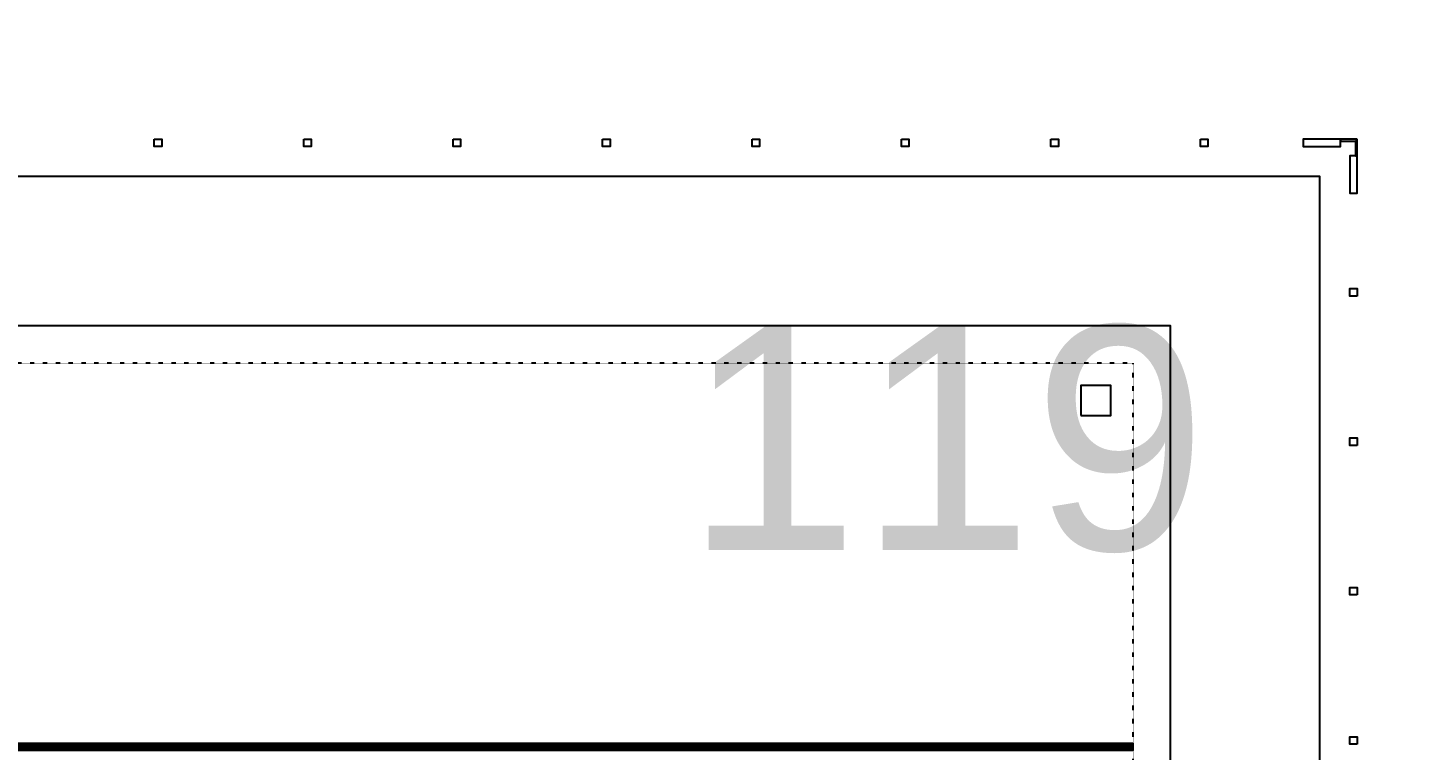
# Model space of a CAD drawing. Extents: x -50000 to 50000, y -50000 to 50000.
# Drawn here: x 39641 to 43340, y 19964 to 21899 of the extents above; entities that cross this region are included whole.
import ezdxf

# ---------------------------------------------------------------- set-up
doc = ezdxf.new("R2010")
doc.units = 0
doc.linetypes.add('DOT', pattern=[0.2, 0, -0.2])
doc.layers.get('0').update_dxf_attribs({"linetype": 'CONTINUOUS'})
for name, color, linetype in [('BASEMETAL', 4, 'CONTINUOUS'), ('DICEGRID', 3, 'CONTINUOUS'), ('FRAME', 8, 'CONTINUOUS'), ('MARKERS', 2, 'CONTINUOUS')]:
    doc.layers.add(name, color=color, linetype=linetype)
doc.styles.get("Standard").update_dxf_attribs({"font": 'arial.ttf'})

# ---------------------------------------------------------------- blocks, each defined once
blk = doc.blocks.new('DICINGBORDER')
for points in [[(3980, 7200), (4000, 7200), (4000, 7180), (3980, 7180)], [(4380, 7200), (4400, 7200), (4400, 7180), (4380, 7180)], [(4780, 7200), (4800, 7200), (4800, 7180), (4780, 7180)], [(5180, 7200), (5200, 7200), (5200, 7180), (5180, 7180)], [(5580, 7200), (5600, 7200), (5600, 7180), (5580, 7180)], [(5980, 7200), (6000, 7200), (6000, 7180), (5980, 7180)], [(6380, 7200), (6400, 7200), (6400, 7180), (6380, 7180)], [(6780, 7200), (6800, 7200), (6800, 7180), (6780, 7180)], [(7155, 7200), (7055, 7200), (7055, 7180), (7155, 7180)], [(7200, 7200), (7155, 7200), (7155, 7195), (7200, 7195)], [(7200, 7195), (7195, 7195), (7195, 7155), (7200, 7155)], [(7200, 7155), (7180, 7155), (7180, 7055), (7200, 7055)], [(7200, 6780), (7180, 6780), (7180, 6800), (7200, 6800)], [(7200, 6380), (7180, 6380), (7180, 6400), (7200, 6400)], [(7200, 5980), (7180, 5980), (7180, 6000), (7200, 6000)], [(7200, 5580), (7180, 5580), (7180, 5600), (7200, 5600)]]:
    blk.add_lwpolyline(points, close=True)
blk = doc.blocks.new('CHIP_JARRAY')
for points in [[(500, 5478), (6500, 5478), (6500, 5482.3), (500, 5482.3)], [(500, 5475), (6500, 5475), (6500, 5477), (500, 5477)], [(500, 5472), (6500, 5472), (6500, 5474.4), (500, 5474.4)], [(500, 5469), (6500, 5469), (6500, 5471), (500, 5471)], [(500, 5464), (6500, 5464), (6500, 5468.3), (500, 5468.3)]]:
    blk.add_lwpolyline(points, close=True)
at = {"layer": 'DICEGRID'}
blk.add_lwpolyline([(400, 400), (6600, 400), (6600, 6600), (400, 6600)], close=True, dxfattribs=at)
at = {"layer": 'FRAME'}
blk.add_lwpolyline([(0, 0), (7000, 0), (7000, 7000), (0, 7000)], close=True, dxfattribs=at)
at = {"layer": 'FRAME', "linetype": 'DOT'}
blk.add_lwpolyline([(500, 500), (6500, 500), (6500, 6500), (500, 6500)], close=True, dxfattribs=at)
at = {"layer": 'MARKERS'}
blk.add_lwpolyline([(6360, 6360), (6440, 6360), (6440, 6440), (6360, 6440)], close=True, dxfattribs=at)

msp = doc.modelspace()

# ---------------------------------------------------------------- linework, layer by layer
at = {"layer": 'FRAME'}
for radius in [50000, 49500]:
    msp.add_circle((0, 0), radius, dxfattribs=at)

# ---------------------------------------------------------------- block references
at = {"layer": 'BASEMETAL'}
msp.add_blockref('CHIP_JARRAY', (36100, 14500), dxfattribs=at)
at = {"layer": 'MARKERS'}
msp.add_blockref('DICINGBORDER', (36000, 14400), dxfattribs=at)

# ---------------------------------------------------------------- texts
msp.add_text('119', height=600, dxfattribs=at).set_placement((41400, 20500))

doc.saveas('drawing.dxf')
